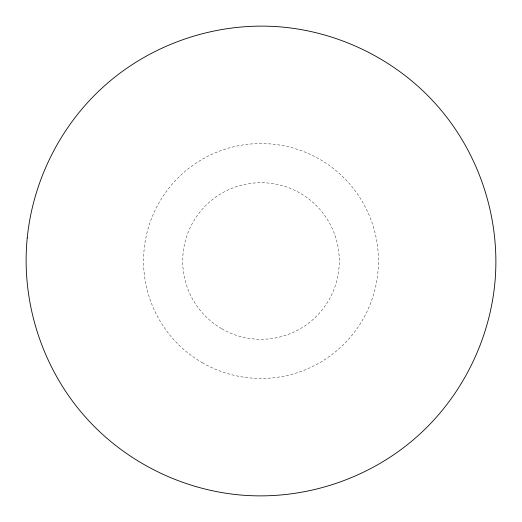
<?xml version="1.0" encoding="UTF-8"?>
<svg xmlns="http://www.w3.org/2000/svg" width="522" height="522" viewBox="0 0 522 522"><rect width="100%" height="100%" fill="white"/><g stroke="black" fill="none" stroke-linecap="round" stroke-linejoin="round"><path stroke-width="0.39" stroke-dasharray="2.61 1.96" d="M202.275 362.712A117.45 117.45 0 0 0 378.45 261A117.45 117.45 0 0 0 202.275 159.288A117.45 117.45 0 0 0 202.275 362.712M221.85 328.808A78.3 78.3 0 0 0 339.3 261A78.3 78.3 0 0 0 221.85 193.192A78.3 78.3 0 0 0 221.85 328.808"/><path stroke-width="0.78" d="M27.229 237.973C20.769 303.138 42.934 370.268 86.952 418.748C125.685 461.552 180.566 488.997 237.973 494.771C303.138 501.231 370.268 479.065 418.748 435.048C461.552 396.315 488.997 341.434 494.771 284.027C501.231 218.862 479.065 151.732 435.048 103.252C396.315 60.448 341.434 33.003 284.027 27.229C218.862 20.769 151.732 42.934 103.252 86.952C60.448 125.685 33.003 180.566 27.229 237.973"/></g></svg>
